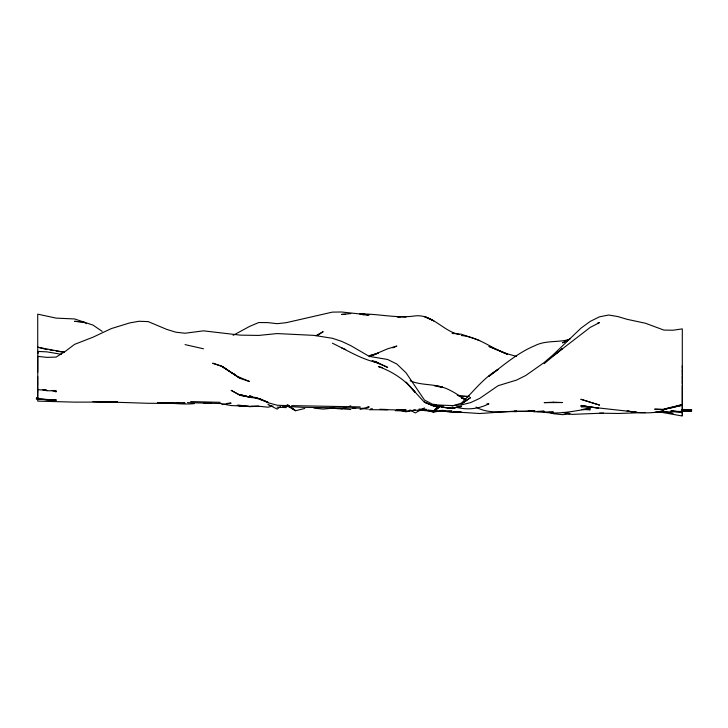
<?xml version="1.0" encoding="UTF-8"?>
<svg xmlns="http://www.w3.org/2000/svg" width="728" height="728" viewBox="0 0 728 728"><rect width="100%" height="100%" fill="white"/><g stroke="black" fill="none" stroke-linecap="round" stroke-linejoin="round"><path stroke-width="1.09" d="M37.738 399.344L36.4 399.244L36.445 398.034L37.774 398.134L37.72 401.119L74.556 402.138L117.527 402.02M37.72 396.351L37.72 387.096M37.72 386.131L37.82 351.424L46.965 351.87L61.27 354.281M682.3 415.433L682.3 412.266M587.15 406.342L581.008 405.441L590.217 407.207L598.398 407.953L581.008 405.996L636.254 412.139L627.045 411.029C639.239 413.186 651.788 413.832 663.881 410.719L654.672 412.321L682.3 411.511L682.3 410.783M682.3 409.718L682.3 385.412M682.3 383.683L682.3 373.628M682.3 372.572L682.3 365.693M37.72 399.472L39.767 399.226M37.82 351.424L37.738 353.59L37.72 314.15L56.138 318.127L74.556 318.946L92.966 325.07L102.175 331.358M683.756 411.229L683.801 410.019L691.6 409.809L691.555 411.011L681.572 411.138M438.629 406.124L433.679 412.002L428.555 410.283M436.636 409.191L436.145 409.418M438.283 405.987L433.679 410.901L424.469 410.647M438.283 406.042L433.679 410.901L430.603 410.237M555.892 353.79L562.589 348.412L544.171 363.645M433.679 411.457L441.214 405.778M280.48 406.606L277.131 409.118L267.922 404.322M433.679 411.329L440.376 406.37M553.38 355.801L590.217 327.391L599.426 322.677L597.379 323.205M317.654 335.353L323.177 331.659L315.806 335.735M569.96 338.793L562.589 342.852L567.704 340.577M419.865 410.437L415.26 412.931L410.656 410.392M421.703 409.445L424.469 407.944M233.142 335.335L249.513 326.463L258.722 322.531L267.922 322.622L277.131 323.687L286.341 322.659L332.387 312.121L341.596 311.994L368.195 314.869M392.747 347.838L396.842 346.055L387.633 348.812L369.214 356.647L378.424 353.062L369.214 355.755L375.357 354.372M429.474 410.21L418.118 410.383M346.71 407.234L341.596 408.99L332.387 408.199L323.177 409.1L313.968 408.135M348.757 406.533L350.805 405.833M452.088 406.06L461.297 403.194C473.455 391.728 483.401 377.914 498.134 369.405L488.925 376.267C503.612 365.156 517.772 352.762 534.962 345.645C545.936 340.003 558.403 342.797 569.751 339.312M672.062 407.261L663.881 409.473L654.672 409.181L663.881 409.5L682.3 405.296L673.091 406.988M360.005 409.418L369.214 406.952L367.167 407.152M304.759 408.463L295.55 410.719L286.341 405.314M273.046 406.006L267.922 407.198L258.722 406.233L250.532 406.333L258.722 406.47M415.26 409.909L406.051 411.802L396.842 409.473M436.782 410.365L435.107 410.619M461.297 406.688L452.088 408.226L442.879 407.371L438.793 405.987M221.885 404.622L231.095 403.094L226.999 403.421M360.005 313.904L369.214 314.842L360.005 313.986C378.478 313.632 396.933 318.673 415.26 315.87C432.441 314.059 443.243 331.286 459.25 334.543M569.751 413.895L562.589 414.678L553.38 413.713L549.294 412.339M583.055 409.263L590.217 408.517C575.002 410.856 559.632 414.55 544.171 412.257L553.38 412.075L544.171 412.43L537.009 411.693M516.552 411.011L479.716 413.513L453.116 411.802L461.297 412.112L452.088 412.476L442.879 410.974L452.088 411.129L442.879 411.42M350.805 313.586L341.596 314.441L345.682 314.287M459.25 396.178L469.487 396.296M459.25 395.814L468.459 396.769M525.762 411.529L534.962 410.801L532.923 410.747M486.877 403.931L488.925 403.785C478.624 409.054 467.303 410.137 456.183 407.252M194.258 403.612C181.991 404.914 169.751 402.429 157.43 402.984L179.934 403.358M645.463 412.567L617.845 413.468L599.426 413.167M439.812 410.537L442.879 410.383L433.679 412.148L425.489 410.201M258.722 406.233L249.513 406.67L238.256 405.041M537.009 411.42L544.171 411.202L534.962 411.839L528.828 410.983M175.848 403.303L185.048 403.048L166.639 403.166M396.842 410.137L406.051 409.873L397.861 409.518M603.512 413.131L571.798 414.387L562.589 412.394L569.751 413.386M516.552 411.711C503.139 411.002 488.079 414.268 476.03 407.061M587.15 406.579L581.008 406.706L590.217 406.715M369.214 409.718L387.633 409.791M532.869 411.184L516.835 411.247M533.679 411.384L516.125 411.447M117.527 401.701L92.966 401.528L148.221 403.285L179.934 403.439M56.138 390.745L46.929 390.754L42.834 389.771M332.286 407.516L333.943 407.534M36.445 398.034L38.693 398.07M431.249 410.574L413.568 410.164M46.929 399.399L37.72 399.226L37.72 394.894M222.113 403.585L187.433 402.63M409.273 410.219L411.065 410.255M220.275 402.338L190.645 401.556M399.972 410.037L380.162 409.5M442.879 406.179L433.679 405.96L424.469 402.084L433.679 405.96L442.879 406.169L433.679 405.96L424.469 402.356L406.051 382.154L415.26 392.483C405.833 380.407 392.82 371.644 378.424 366.584L382.519 367.667M682.3 411.511L673.091 411.302L682.3 412.694M203.722 402.966L211.202 403.139M418.919 409.081L426.317 409.273M443.443 410.446L445.218 410.492M399.399 409.837L402.675 409.919M582.027 409.518L590.217 409.764L588.169 409.445M379.961 409.254L386.422 409.464M286.341 405.578L277.131 405.241L267.922 402.684L258.722 398.316L267.922 402.211L249.513 395.859L252.58 396.696M681.435 409.382L691.6 409.809M681.39 410.592L691.555 411.011M435.717 410.947L442.879 411.284M277.131 407.17L286.341 407.607M352.325 408.035L355.674 408.226M41.815 399.335L56.138 400.027L37.72 399.226L56.138 400.154L37.72 399.117M360.196 406.906L291.664 405.632M361.179 408.171L303.194 407.325L282.3 406.233M362.28 408.235L365.593 408.435M269.142 405.514L271.198 405.642M362.053 314.523L367.167 314.842M399.909 317.099L396.842 316.571L406.051 317.135M370.698 408.763L372.554 408.881M368.177 409.009L361.861 408.608M287.114 405.314L289.061 405.46M37.72 389.635L46.929 390.317L44.881 389.926M83.766 322.094L74.556 321.312L83.766 322.131L86.523 323.651M341.596 408.736L350.805 409.527M257.694 398.252L249.513 397.324L240.304 394.64L249.513 397.042L240.304 395.413L231.095 390.335L240.304 395.313L246.437 396.159M434.698 385.986C446.546 386.159 455.974 394.076 465.902 399.517M673.091 410.911L676.157 411.329M679.224 411.739L682.3 412.157M514.505 410.992L516.552 411.284M657.739 411.639L682.3 416.007L682.3 415.197M49.995 350.059L53.071 350.523M56.138 350.987L64.319 352.288L37.72 347.201L46.929 349.595M437.765 386.532L442.879 387.378C432.223 383.729 420.602 385.358 410.146 380.771M396.842 316.544L399.909 317.071M461.297 335.517C478.351 336.891 491.764 348.494 507.343 354.227L488.925 346.437L507.343 353.854L516.552 356.383M362.053 314.46L364.1 314.842M222.904 404.013L231.095 405.551L249.513 406.342L240.304 406.233L237.228 405.259M52.043 390.608L56.138 391.382L54.09 390.399M664.901 411.739L673.091 413.395M203.467 348.794L185.048 344.608M454.136 333.688L452.088 333.251L461.297 334.197L479.716 340.558M437.765 405.906L442.879 407.061L438.793 405.824M254.627 397.251L257.694 398.089M436.745 405.196L433.679 404.268L436.745 405.305M372.29 360.742L378.424 362.944C361.889 359.596 347.42 350.396 332.387 343.197M372.29 360.879L387.633 367.358L374.738 361.224M341.596 347.848L345.682 349.54M465.392 399.581L461.297 397.779L465.392 399.736M457.211 395.131L461.297 396.951M53.371 390.39L56.138 391.855L54.291 390.8M226.49 369.114L221.885 366.402L212.676 363.208L221.885 366.211L240.304 378.46L249.513 381.518L238.456 376.84M233.852 373.701L235.699 374.956M461.297 397.215L463.144 398.498M287.26 404.923L295.55 410.719L288.015 405.105M682.3 368.268L682.3 328.874L673.091 330.221L663.881 330.084L645.463 323.25L627.045 319.31L617.845 316.562L608.635 315.015L599.426 316.826L590.217 321.394L581.008 328.137L553.38 354.591L544.171 362.526L525.762 375.502L516.552 380.08L498.134 385.694L479.716 398.38L470.506 402.639L461.297 404.932L452.088 405.587L433.679 404.795L424.469 400.063L406.051 372.836L396.842 364.027L387.633 359.486L369.214 356.374L350.805 345.654L341.596 341.323L332.387 338.283L313.968 335.371L277.131 333.57L258.722 335.426L240.304 335.135L203.467 330.84L185.048 333.233L175.848 332.205L166.639 329.356L148.221 321.603L139.012 321.276L129.802 322.895L111.384 328.565L92.966 337.219L74.556 344.371L65.347 351.342L56.138 357.075L46.929 357.375L37.72 356.356L37.72 372.135M682.3 369.405L682.3 374.82M682.3 375.876L682.3 379.224M682.3 380.244L682.3 407.989M682.3 409L682.3 412.985M682.3 413.677L682.3 414.651M37.72 376.64L37.72 379.916M37.72 380.717L37.72 383.501M37.72 383.82L37.72 391.728M37.72 391.882L37.72 394.33M409.491 411.047A252.279 8.7 2.4 0 1 395.268 410.665M470.506 397.661L461.297 404.076L470.506 397.661M682.3 404.531L673.091 407.425L663.881 409.145L682.3 404.531M461.297 406.269L452.088 408.517L443.907 407.325L452.088 408.226L461.297 406.269M553.38 402.211L544.171 402.63L562.589 402.529L553.38 402.211M111.384 402.02L102.175 401.665L111.384 402.02M673.091 411.193L671.043 410.883L673.091 411.193M599.426 405.05L581.008 399.326L599.426 405.05M433.679 320.757L424.469 316.534L433.679 320.821M240.304 378.46L221.885 366.384L240.304 378.469"/></g></svg>
